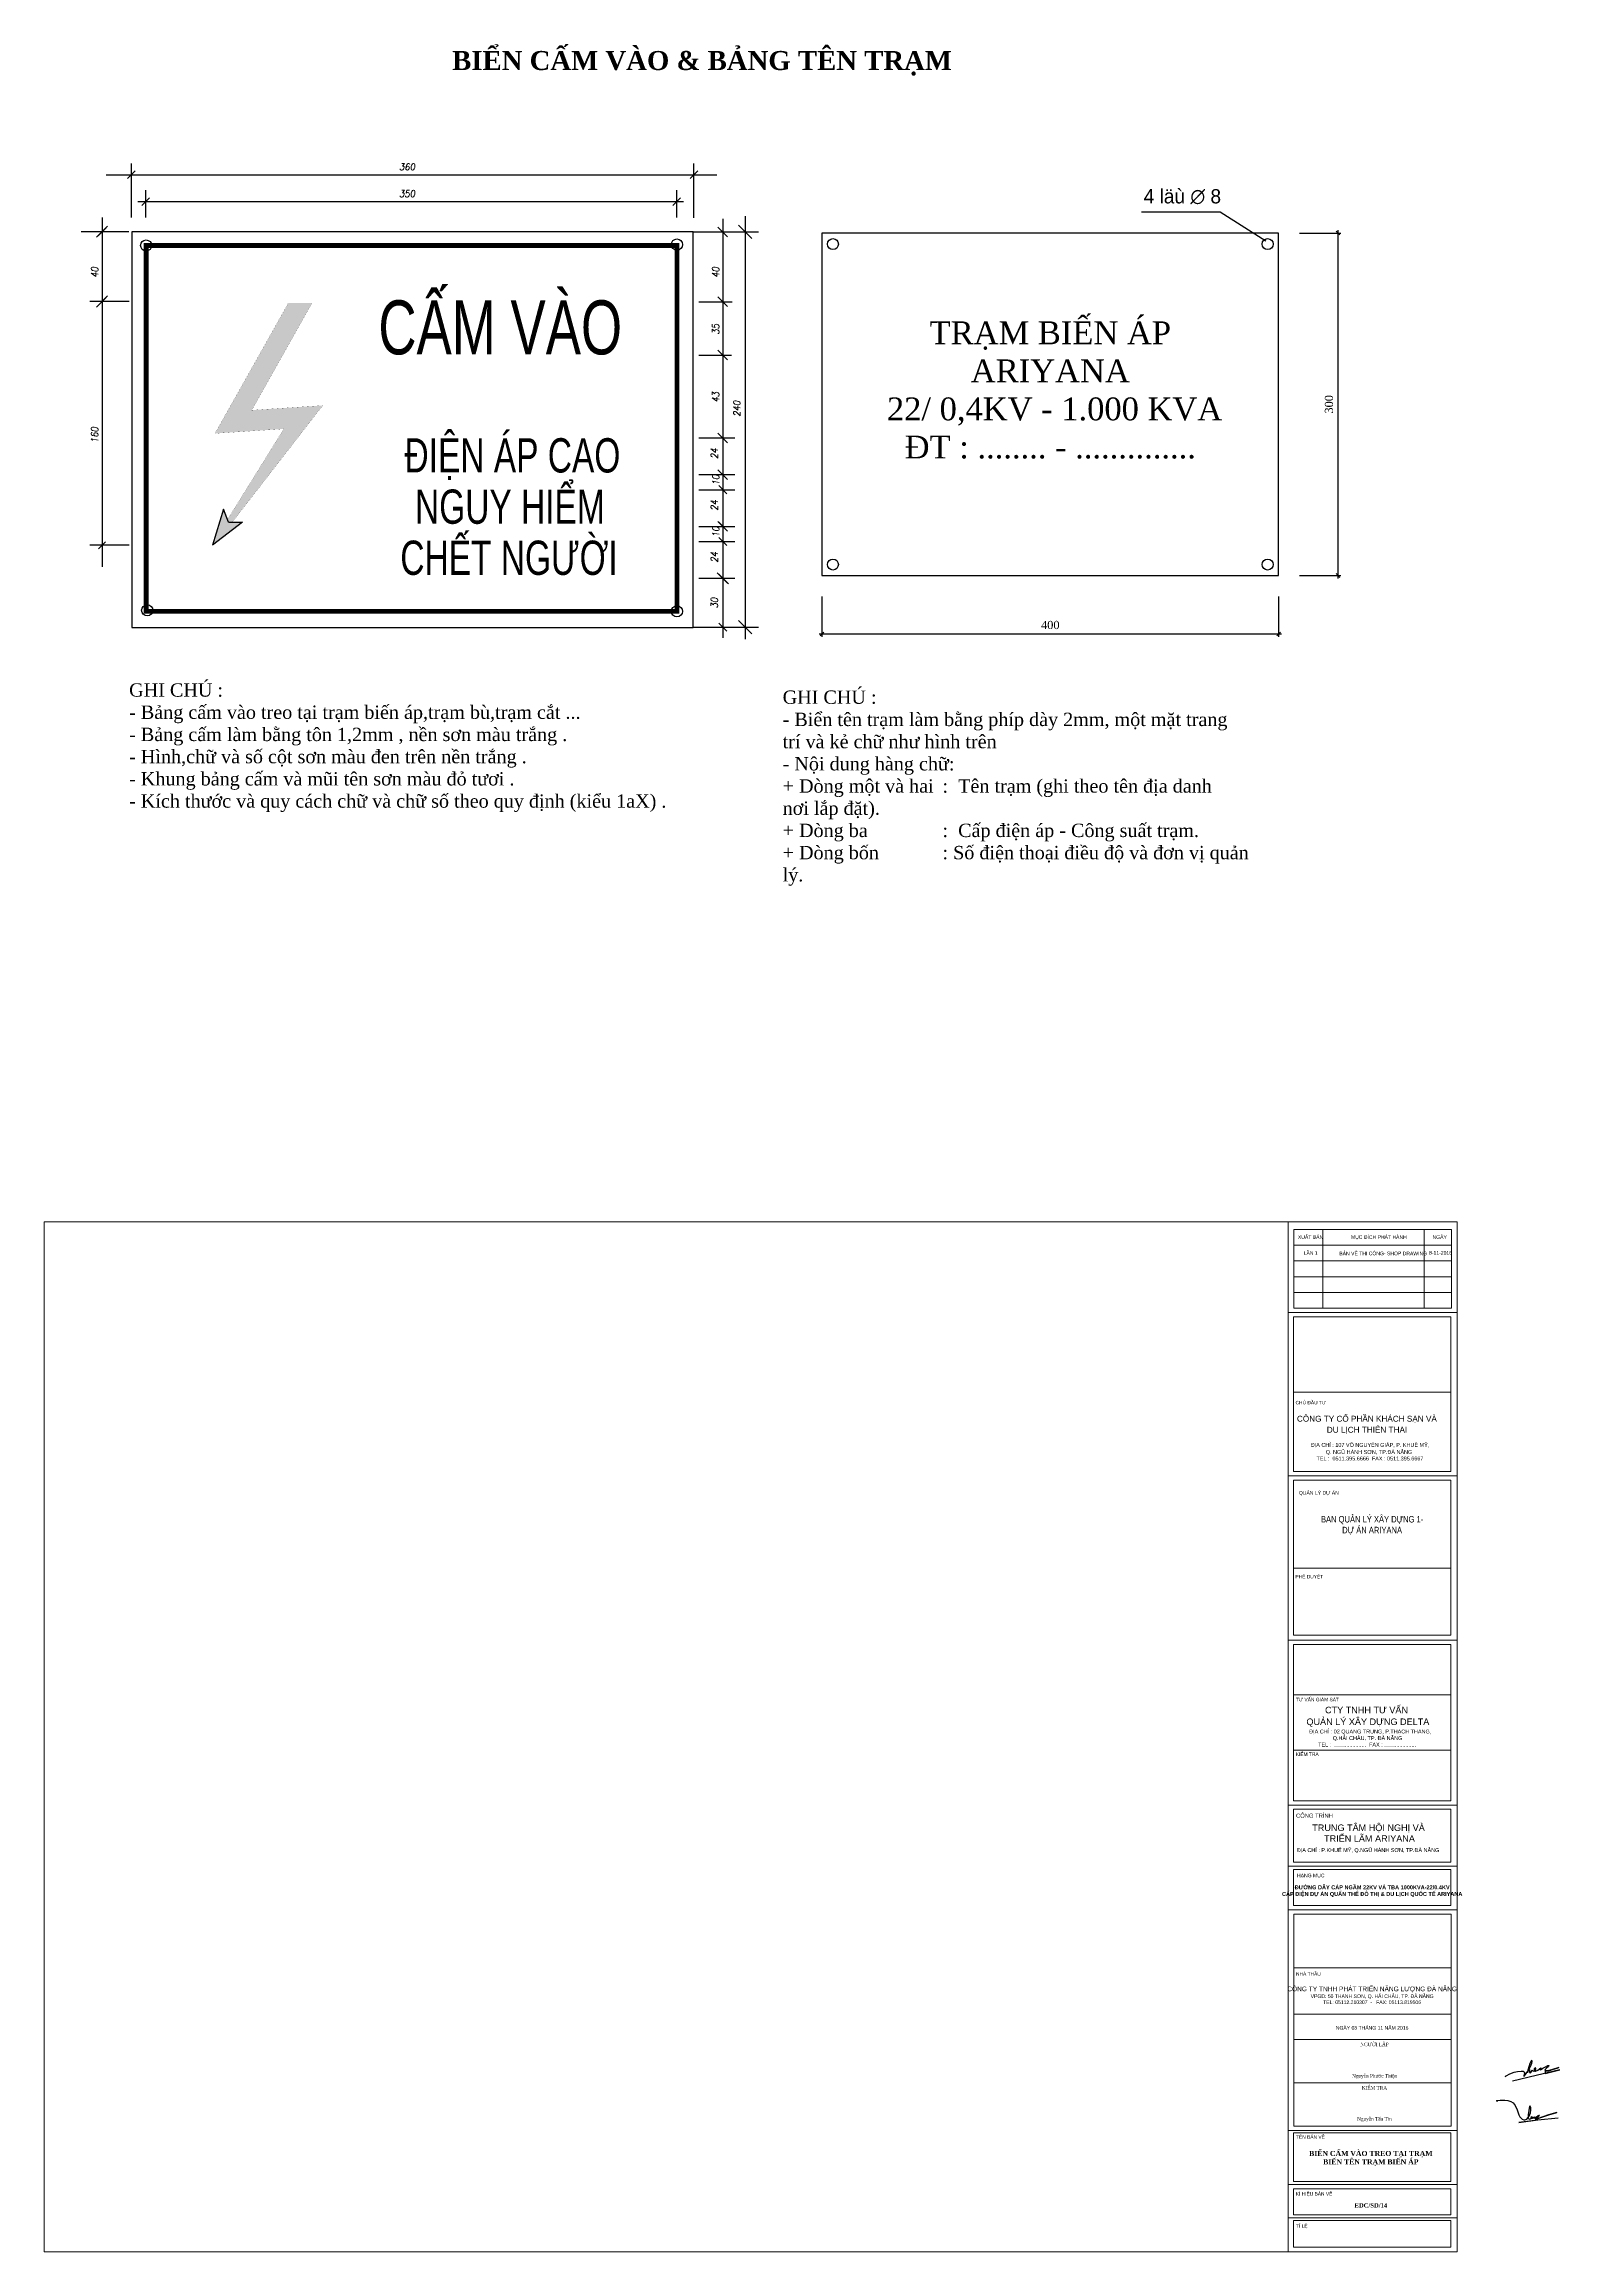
# Model space of a CAD drawing. Header units: inches. Extents: x -246336 to 136055, y -106871 to 69513.
# Drawn here: x 120126 to 136055, y -106871 to -83665 of the extents above; entities that cross this region are included whole.
import ezdxf

# ---------------------------------------------------------------- set-up
doc = ezdxf.new("R2010")
doc.units = ezdxf.units.IN
doc.header["$MEASUREMENT"] = 0
doc.layers.add('0-CON', color=7, linetype='Continuous', lineweight=0)
for name, color, linetype in [('1. cot cao do', 6, 'TN-D300'), ('TEXT', 7, 'Continuous'), ('XA-TT1', 7, 'Continuous'), ('XA-TT2', 7, 'Continuous')]:
    doc.layers.add(name, color=color, linetype=linetype)
doc.styles.add('COM2', font='complex.shx', dxfattribs={"width": 0.9, "oblique": 10, "height": 2})
doc.styles.add('GHS', font='nghia5.shx', dxfattribs={"width": 0.8, "bigfont": 'bigfont.shx'})
doc.styles.get("Standard").update_dxf_attribs({"font": 'VNTIME_0.TTF', "height": 86})
doc.styles.add('TR', font='Vswicoln.ttf', dxfattribs={"height": 12.5})
doc.styles.add('TRA1', font='Vharial.ttf', dxfattribs={"height": 4})
doc.styles.add('TTILEBLOCK1', font='Vhelven.ttf')
doc.styles.add('TXT', font='txt.shx', dxfattribs={"width": 0.5})
doc.styles.add('VIET25', font='VNTIME_0.TTF', dxfattribs={"height": 2.5})
doc.linetypes.add('TN-D300', pattern='A,10,-0.64,["TN-D300",TXT,S=0.8,R=0,X=-0.1,Y=-0.4],-5.5', length=16.14)
doc.dimstyles.new('AT', dxfattribs={"dimscale": 0, "dimtxt": 150, "dimasz": 40, "dimexe": 30, "dimexo": 3.1, "dimgap": 50, "dimtad": 1, "dimzin": 12, "dimdsep": 46, "dimtxsty": 'Standard', "dimblk": 'OBLIQUE', "dimcen": 0.09, "dimdle": 30, "dimclrd": 8, "dimclre": 8, "dimclrt": 3, "dimadec": 0, "dimazin": 0, "dimtfac": 1, "dimtmove": 0, "dimatfit": 3, "dimldrblk": 'OBLIQUE', "dimfxl": 1, "dimtvp": 1, "dimtolj": 1, "dimtzin": 0, "dimarcsym": 0})

# ---------------------------------------------------------------- blocks, each defined once
blk = doc.blocks.new('_OBLIQUE')
at = {"color": 0, "linetype": 'ByBlock'}
blk.add_line((-0.5, -0.5), (0.5, 0.5), dxfattribs=at)
blk = doc.blocks.new('*D525')
at = {"color": 8, "lineweight": -2}
for p, q in [((133723, -85621), (133723, -89281)), ((133320, -85651), (133753, -85651)), ((133320, -89251), (133753, -89251))]:
    blk.add_line(p, q, dxfattribs=at)
at = {"layer": 'Defpoints', "color": 0}
for p in [(133317, -85651), (133317, -89251), (133723, -89251)]:
    blk.add_point(p, dxfattribs=at)
at = {"color": 8, "lineweight": -2, "xscale": 40, "yscale": 40, "zscale": 40}
for p, rotation in [((133723, -85651), 90), ((133723, -89251), 270)]:
    blk.add_blockref('_OBLIQUE', p, dxfattribs=dict(at, rotation=rotation))
at = {"color": 3, "insert": (133629, -87451), "char_height": 86, "attachment_point": 5, "rotation": 90}
blk.add_mtext('\\A1;300', dxfattribs=at)
blk = doc.blocks.new('*D526')
at = {"layer": 'Defpoints', "color": 0}
for p in [(128300, -89468), (133100, -89468), (133100, -89865)]:
    blk.add_point(p, dxfattribs=at)
at = {"layer": 'XA-TT2', "color": 8, "lineweight": -2}
for p, q in [((128300, -89471), (128300, -89895)), ((133100, -89471), (133100, -89895)), ((128270, -89865), (133130, -89865))]:
    blk.add_line(p, q, dxfattribs=at)
at = {"layer": 'XA-TT2', "color": 8, "lineweight": -2, "xscale": 40, "yscale": 40, "zscale": 40, "rotation": 180}
blk.add_blockref('_OBLIQUE', (128300, -89865), dxfattribs=at)
at = {"layer": 'XA-TT2', "color": 8, "lineweight": -2, "xscale": 40, "yscale": 40, "zscale": 40}
blk.add_blockref('_OBLIQUE', (133100, -89865), dxfattribs=at)
at = {"layer": 'XA-TT2', "color": 3, "insert": (130700, -89771), "char_height": 86, "attachment_point": 5}
blk.add_mtext('\\A1;400', dxfattribs=at)

msp = doc.modelspace()

# ---------------------------------------------------------------- hatches: boundary and pattern name
at = {"layer": 'XA-TT2'}
for points in [[(123053.338, -87463.61), (122308.504, -87512.743), (122942.171, -86385.86), (122692.149, -86385.86), (121921.307, -87756.689), (122644.399, -87708.989), (122052.866, -88661.429), (122063.31, -88688.909), (122104.102, -88688.657)], [(122209.322, -88688.007), (122063.31, -88688.909), (122011.434, -88552.42), (121896.451, -88932.437)]]:
    msp.add_hatch(color=1, dxfattribs=at).paths.add_polyline_path(points)

# ---------------------------------------------------------------- linework, layer by layer
at = {"color": 8}
for p, q in [((131659.594, -85428.208), (132485.831, -85428.208)), ((132485.831, -85428.208), (132964.179, -85732.286))]:
    msp.add_line(p, q, dxfattribs=at)
at = {"const_width": 50}
msp.add_lwpolyline([(121197.513, -85781.085), (126775.763, -85781.085), (126775.763, -89627.384), (121197.513, -89627.384)], close=True, dxfattribs=at)
at = {"color": 5, "lineweight": 30}
for points in [[(135489.33, -105031.016), (135483.328, -105026.819), (135482.728, -105025.02), (135491.131, -105019.625), (135528.946, -105000.44), (135575.164, -104984.252), (135611.779, -104976.459), (135647.193, -104972.262), (135669.402, -104972.262), (135679.606, -104978.857), (135684.408, -104989.648), (135681.406, -105005.236), (135677.205, -105019.625), (135676.605, -105027.419), (135685.008, -105022.023), (135717.421, -104973.461), (135746.232, -104923.1), (135762.439, -104888.328), (135764.84, -104869.143), (135761.838, -104860.749), (135754.635, -104864.946), (135741.43, -104892.524), (135727.625, -104924.899), (135719.221, -104960.271), (135718.621, -104977.058), (135716.22, -104990.847), (135720.415, -104972.728), (135727.546, -104961.747), (135732.003, -104956.109), (135734.677, -104955.812), (135734.974, -104959.076), (135734.974, -104978.96), (135736.756, -104986.379), (135742.699, -104990.533), (135748.938, -104987.566), (135757.257, -104977.179), (135762.605, -104956.702), (135767.062, -104966.496), (135775.084, -104973.024), (135783.7, -104970.353), (135796.179, -104962.638), (135803.607, -104951.657), (135803.013, -104941.567), (135794.991, -104938.6), (135789.048, -104942.755), (135784.889, -104948.69), (135784.295, -104958.78), (135785.78, -104965.308), (135792.614, -104970.65), (135800.397, -104972.473), (135825.38, -104961.054), (135855.021, -104936.1), (135850.363, -104946.251), (135849.093, -104954.287), (135852.057, -104957.247), (135876.869, -104940.447), (135903.682, -104926.521), (135929.423, -104914.202), (135938.539, -104912.595), (135940.148, -104916.344), (135936.394, -104923.843), (135911.726, -104944.197), (135899.392, -104955.981), (135897.247, -104965.086), (135900.465, -104970.442), (135938.377, -104966.937), (135988.069, -104952.143), (136017.693, -104942.598), (136043.973, -104934.962), (135965.804, -104958.573), (135939.079, -104966.605), (135900.764, -104970.149), (135902.135, -104995.938), (136055.061, -104958.235), (135556.599, -105077.144)], [(135404.521, -105291.327), (135388.54, -105285.365), (135389.117, -105282.48), (135395.856, -105279.018), (135428.012, -105275.941), (135476.149, -105276.134), (135509.61, -105281.572), (135541.365, -105291.813), (135563.683, -105304.943), (135586.494, -105332.491), (135607.487, -105380.077), (135623.734, -105430.44), (135636.091, -105452.038), (135658.597, -105478.044), (135676.249, -105485.097), (135686.399, -105483.774), (135708.465, -105475.4), (135732.736, -105446.749), (135747.299, -105411.045), (135750.83, -105379.749), (135749.824, -105355.08), (135743.465, -105341.604), (135739.572, -105340.048), (135736.847, -105343.548), (135733.928, -105360.655), (135722.168, -105429.563), (135720.869, -105446.112), (135722.533, -105458.857), (135729.191, -105472.433), (135736.68, -105476.866), (135746.111, -105473.819), (135750.55, -105468.832), (135754.988, -105462.459), (135757.762, -105451.931), (135754.988, -105449.16), (135753.046, -105453.039), (135753.323, -105459.689), (135756.375, -105467.723), (135761.645, -105470.494), (135769.412, -105466.338), (135771.631, -105461.074), (135772.463, -105455.533), (135771.909, -105451.654), (135769.967, -105451.931), (135768.857, -105454.701), (135769.412, -105458.026), (135770.522, -105461.074), (135773.85, -105465.23), (135778.843, -105463.567), (135783.004, -105460.797), (135787.997, -105458.303), (135789.384, -105455.533), (135785.223, -105455.533), (135782.172, -105458.58), (135778.843, -105461.351), (135777.734, -105465.23), (135779.953, -105466.338), (135794.377, -105464.121), (135809.079, -105461.628), (135819.897, -105456.364), (135831.547, -105449.16), (135837.372, -105443.342), (135839.591, -105439.74), (135833.211, -105439.74), (135824.89, -105443.342), (135817.955, -105447.775), (135810.466, -105450.823), (135802.976, -105454.424), (135797.151, -105461.074), (135794.377, -105465.23), (135794.377, -105471.325), (135798.538, -105475.204), (135814.904, -105474.65), (135885.36, -105447.239), (135937.878, -105430.226), (136022.331, -105406.125), (135934.931, -105431.1), (135818.302, -105473.206), (135820.41, -105485.486), (135623.8, -105510.281), (135822.151, -105485.026), (136039.045, -105462.576)]]:
    msp.add_lwpolyline(points, dxfattribs=at)
for centre in [(128415.561, -85767.169), (132983.996, -85767.169), (128415.561, -89134.865), (132983.996, -89134.865)]:
    msp.add_circle(centre, 57.761)
at = {"layer": '0-CON'}
for p, q in [((120125.832, -106871.384), (120125.832, -96043.159)), ((120125.832, -96043.159), (134975.07, -96043.159)), ((133198.462, -106871.384), (133198.462, -96043.159)), ((134975.07, -96043.159), (134975.07, -106871.384)), ((134975.07, -96043.159), (134975.07, -106871.384)), ((133198.462, -96089.222), (133198.462, -106871.384)), ((133198.462, -106871.384), (133198.462, -96089.498)), ((133260.984, -96124.868), (133260.984, -96952.439)), ((133260.984, -96124.868), (134915.081, -96124.868)), ((133260.984, -96290.382), (134915.081, -96290.382)), ((133564.672, -96124.868), (133564.672, -96952.439)), ((134627.517, -96124.868), (134627.517, -96952.439)), ((134915.081, -96124.868), (134915.081, -96952.439)), ((133260.984, -96455.896), (134915.081, -96455.896)), ((133260.984, -96621.411), (134915.081, -96621.411)), ((133203.308, -96997.174), (134976.553, -96997.174)), ((133260.984, -96786.925), (134915.081, -96786.925)), ((133260.984, -96952.439), (134915.081, -96952.439)), ((133260.984, -96952.439), (134915.081, -96952.439)), ((133256.271, -97833.516), (133256.271, -97042.748)), ((133256.271, -97042.748), (134910.287, -97042.748)), ((134910.287, -97042.748), (134910.287, -97833.516)), ((133256.271, -97606.561), (133256.204, -98669.175)), ((134910.234, -98669.175), (134910.301, -97606.561)), ((134910.287, -97833.516), (133256.271, -97833.516)), ((133198.462, -98713.91), (134971.706, -98713.91)), ((133256.137, -98669.175), (134910.234, -98669.175)), ((133256.271, -99683.559), (133256.271, -98759.483)), ((133256.271, -98759.483), (134910.234, -98759.483)), ((134910.234, -98759.483), (134910.234, -99683.559)), ((133256.137, -99323.296), (133256.137, -99799.895)), ((133256.137, -99323.296), (133256.137, -100389.842)), ((134910.234, -99323.296), (134910.234, -100389.842)), ((134910.234, -99683.559), (133256.271, -99683.559)), ((133198.462, -100442.684), (134971.706, -100442.684)), ((133256.137, -100389.842), (134910.234, -100389.842)), ((133256.271, -101017.954), (133256.271, -100488.258)), ((133256.271, -100488.258), (134910.301, -100488.258)), ((134910.301, -100488.258), (134910.301, -101017.954)), ((133256.137, -101017.954), (134910.234, -101017.954)), ((133256.271, -101017.954), (133256.137, -101540.954)), ((134910.301, -101017.954), (133256.271, -101017.954)), ((134910.301, -101017.954), (134910.234, -101540.954)), ((133256.137, -101540.954), (133256.137, -102130.901)), ((133256.137, -101598.329), (134910.234, -101598.329)), ((133256.137, -101598.329), (134910.234, -101598.329)), ((134910.234, -101540.954), (134910.234, -102130.901)), ((133198.462, -102176.475), (134971.706, -102176.475)), ((133256.137, -102130.901), (134910.234, -102130.901)), ((133256.137, -102217.837), (134910.234, -102217.837)), ((133256.137, -102217.837), (133256.137, -102775.862)), ((134910.234, -102217.837), (134910.234, -102775.862)), ((133256.137, -102775.862), (134910.234, -102775.862)), ((133198.462, -102817.224), (134971.706, -102817.224)), ((133256.137, -102851.295), (134910.234, -102851.295)), ((133256.137, -102851.295), (133256.137, -103229.687)), ((134910.234, -102851.295), (134910.234, -103229.687)), ((133256.137, -103229.687), (134910.234, -103229.687)), ((133198.462, -103275.261), (134975.07, -103275.261)), ((133198.462, -103275.261), (134971.706, -103275.261)), ((133259.567, -103884.647), (133259.567, -103320.834)), ((133259.567, -103320.834), (134913.597, -103320.834)), ((134913.597, -103320.834), (134913.597, -103884.647)), ((133259.5, -103884.647), (133259.5, -104422.948)), ((133259.5, -103884.647), (134913.597, -103884.647)), ((134913.597, -103884.647), (133259.567, -103884.647)), ((134913.597, -103884.647), (134913.597, -104422.948)), ((133259.5, -104373.53), (134913.597, -104373.53)), ((133259.5, -104422.948), (133259.5, -105549.105)), ((134913.597, -104422.948), (134913.597, -105549.105)), ((133259.5, -104637.639), (134913.597, -104637.639)), ((133259.5, -105093.372), (134913.597, -105093.372)), ((133259.5, -105549.105), (134913.597, -105549.105)), ((133198.425, -105594.679), (134971.706, -105594.679)), ((133256.102, -105620.9), (133256.102, -106130.289)), ((133256.102, -105620.9), (134910.233, -105620.9)), ((134910.233, -105620.9), (134910.233, -106130.289)), ((133198.425, -106163.721), (134971.706, -106163.721)), ((133256.102, -106130.289), (134910.233, -106130.289)), ((133256.102, -106209.295), (134910.233, -106209.295)), ((133256.102, -106209.295), (133256.102, -106482.735)), ((134910.233, -106209.295), (134910.233, -106482.735)), ((133198.425, -106512.481), (134975.07, -106512.481)), ((133256.102, -106382.469), (133256.102, -106482.735)), ((133256.102, -106482.735), (134910.233, -106482.735)), ((134910.233, -106382.469), (134910.233, -106482.735)), ((133256.102, -106543.545), (133256.102, -106823.931)), ((133256.102, -106543.545), (134910.233, -106543.545)), ((134910.233, -106543.545), (134910.233, -106823.931)), ((134975.07, -106871.384), (120125.832, -106871.384)), ((133256.102, -106823.931), (134910.233, -106823.931))]:
    msp.add_line(p, q, dxfattribs=at)
at = {"layer": 'XA-TT2', "color": 4}
for p, q in [((121042.556, -85485.872), (121042.556, -84918.119)), ((126954.388, -85489.854), (126954.388, -84918.119)), ((120776.66, -85038.119), (127195.903, -85038.119)), ((121109.169, -85320.005), (126843.422, -85320.005)), ((121193.335, -85485.872), (121193.335, -85200.005)), ((126773.598, -85485.872), (126773.598, -85200.005)), ((120733.836, -85488.212), (120733.836, -89160.128)), ((127258.161, -85502.789), (127258.161, -89905.027)), ((127493.945, -85473.635), (127493.945, -89919.604)), ((121014.294, -85637.307), (120515.15, -85637.307)), ((120733.836, -85842.609), (120733.836, -86655.658)), ((126947.1, -85639.119), (127632.179, -85639.119)), ((127035.96, -85639.119), (127439.449, -85639.119)), ((121011.009, -86370.53), (120607.52, -86370.53)), ((121020.93, -86370.53), (120613.836, -86370.53)), ((120733.836, -86485.7), (120733.836, -87298.749)), ((127006.437, -86372.343), (127356.478, -86372.343)), ((127006.437, -86932.76), (127350.162, -86932.76)), ((120733.836, -87367.663), (120733.836, -88180.712)), ((127006.437, -87804.055), (127384.477, -87804.055)), ((127006.437, -88189.91), (127384.477, -88189.91)), ((127006.437, -88348.722), (127384.477, -88348.722)), ((127006.437, -88734.577), (127384.477, -88734.577)), ((121020.93, -88932.437), (120607.52, -88932.437)), ((127006.437, -88893.389), (127384.477, -88893.389)), ((127006.437, -89279.244), (127384.477, -89279.244)), ((126947.1, -89794.807), (127632.179, -89794.807))]:
    msp.add_line(p, q, dxfattribs=at)
at = {"layer": 'XA-TT2', "color": 5}
for p, q in [((126944.896, -85637.307), (121048.823, -85637.307)), ((121048.823, -85637.307), (121048.823, -89796.433)), ((126944.896, -89796.433), (126944.896, -85637.307)), ((121048.823, -89796.433), (126944.896, -89796.433))]:
    msp.add_line(p, q, dxfattribs=at)
at = {"layer": 'XA-TT2', "color": 1}
for p, q in [((126771.205, -85786.046), (121193.335, -85786.046)), ((121193.335, -85786.046), (121193.335, -89623.136)), ((126771.205, -89623.136), (126771.205, -85786.046)), ((122011.434, -88552.42), (121896.451, -88932.437)), ((122063.31, -88688.909), (122011.434, -88552.42)), ((122209.322, -88688.007), (121896.451, -88932.437)), ((122063.31, -88688.909), (122209.322, -88688.007)), ((121193.335, -89623.136), (126771.205, -89623.136))]:
    msp.add_line(p, q, dxfattribs=at)
at = {"layer": 'XA-TT2', "color": 5}
msp.add_lwpolyline([(128299.778, -89251.017), (133099.778, -89251.017), (133099.778, -85651.017), (128299.778, -85651.017)], close=True, dxfattribs=at)
at = {"layer": 'XA-TT2', "color": 1, "const_width": 1}
for points in [[(122692.149, -86385.86), (121921.307, -87756.689), (122644.399, -87708.989), (122052.866, -88661.429)], [(122942.171, -86385.86), (122308.504, -87512.743), (123053.338, -87463.61), (122104.102, -88688.657)]]:
    msp.add_lwpolyline(points, dxfattribs=at)
at = {"layer": 'XA-TT2'}
for centre in [(121197.513, -85781.085), (126775.763, -85771.597), (121208.962, -89615.942), (126775.763, -89627.384)]:
    msp.add_circle(centre, 58.396, dxfattribs=at)

# ---------------------------------------------------------------- block references
at = {"layer": 'XA-TT2', "color": 4}
for p, xscale, yscale, zscale, rotation in [((121042.556, -85038.119), 80, 80, 80, 180), ((120733.836, -85637.307), -116.3636363635305, 116.3636363635305, 116.3636363636364, 90), ((120733.836, -85637.307), -116.3636363635305, 116.3636363635305, 116.3636363636364, 270), ((120733.836, -85637.307), -84.2105263157282, 84.2105263157282, 84.21052631578947, 90), ((120733.836, -85637.307), -72.18045112793334, 72.18045112793334, 72.18045112781954, 90), ((120733.836, -85637.307), -72.18045112793334, 72.18045112793334, 72.18045112781954, 270), ((120733.836, -85637.307), -72.18045112793334, 72.18045112793334, 72.18045112781954, 270), ((127258.161, -85639.119), 101.0526315789321, 101.0526315789321, 101.0526315789474, 270), ((127493.945, -85639.119), 140.487804877921, 140.487804877921, 140.4878048780488, 90), ((120733.836, -86370.53), -116.3636363635305, 116.3636363635305, 116.3636363636364, 90), ((127258.161, -86372.343), 101.0526315789321, 101.0526315789321, 101.0526315789474, 270), ((120733.836, -86370.53), -84.2105263157282, 84.2105263157282, 84.21052631578947, 90), ((120733.836, -86370.53), -84.2105263157282, 84.2105263157282, 84.21052631578947, 270), ((120733.836, -86370.53), -84.2105263157282, 84.2105263157282, 84.21052631578947, 270), ((120733.836, -86370.53), -84.2105263157282, 84.2105263157282, 84.21052631578947, 90), ((127258.161, -86932.76), 101.0526315789321, 101.0526315789321, 101.0526315789474, 270), ((127258.161, -87804.055), 101.0526315789321, 101.0526315789321, 101.0526315789474, 270), ((127258.161, -88189.91), 101.0526315789321, 101.0526315789321, 101.0526315789474, 270), ((127258.161, -88348.722), 86.61654135328718, 86.61654135328718, 86.61654135338345, 90), ((127258.161, -88348.722), 86.61654135328718, 86.61654135328718, 86.61654135338345, 90), ((127258.161, -88348.722), 86.61654135328718, 86.61654135328718, 86.61654135338345, 270), ((127258.161, -88348.722), 86.61654135328718, 86.61654135328718, 86.61654135338345, 90), ((127258.161, -88348.722), 86.61654135328718, 86.61654135328718, 86.61654135338345, 90), ((127258.161, -88348.722), 86.61654135328718, 86.61654135328718, 86.61654135338345, 270), ((127258.161, -88734.577), 101.0526315789321, 101.0526315789321, 101.0526315789474, 90), ((127258.161, -88734.577), 86.61654135328718, 86.61654135328718, 86.61654135338345, 90), ((127258.161, -88734.577), 86.61654135328718, 86.61654135328718, 86.61654135338345, 270), ((127258.161, -88734.577), 86.61654135328718, 86.61654135328718, 86.61654135338345, 270), ((127258.161, -88893.389), 86.61654135328718, 86.61654135328718, 86.61654135338345, 270), ((127258.161, -88893.389), 86.61654135328718, 86.61654135328718, 86.61654135338345, 90), ((127258.161, -88893.389), 86.61654135328718, 86.61654135328718, 86.61654135338345, 90), ((127258.161, -88893.389), 86.61654135328718, 86.61654135328718, 86.61654135338345, 270), ((127258.161, -88893.389), 86.61654135328718, 86.61654135328718, 86.61654135338345, 90), ((127258.161, -88893.389), 86.61654135328718, 86.61654135328718, 86.61654135338345, 90), ((127258.161, -88893.389), 86.61654135328718, 86.61654135328718, 86.61654135338345, 270), ((127258.161, -88893.389), 86.61654135328718, 86.61654135328718, 86.61654135338345, 90), ((127258.161, -88893.389), 86.61654135328718, 86.61654135328718, 86.61654135338345, 90), ((127258.161, -88734.577), 72.18045112793334, 72.18045112793334, 72.18045112781954, 270), ((127258.161, -88734.577), 72.18045112793334, 72.18045112793334, 72.18045112781954, 90), ((120733.836, -88932.437), -72.18045112793334, 72.18045112793334, 72.18045112781954, 90), ((127258.161, -89279.244), 116.3636363635305, 116.3636363635305, 116.3636363636364, 90), ((127258.161, -89279.244), 116.3636363635305, 116.3636363635305, 116.3636363636364, 270), ((127258.161, -89279.244), 101.0526315789321, 101.0526315789321, 101.0526315789474, 90), ((127258.161, -89279.244), 84.2105263157282, 84.2105263157282, 84.21052631578947, 270), ((127258.161, -89279.244), 72.18045112793334, 72.18045112793334, 72.18045112781954, 90), ((127258.161, -89279.244), 72.18045112793334, 72.18045112793334, 72.18045112781954, 90), ((127258.161, -89279.244), 72.18045112793334, 72.18045112793334, 72.18045112781954, 270), ((127258.161, -89793.58), 84.2105263157282, 84.2105263157282, 84.21052631578947, 90), ((127258.161, -89793.58), 72.18045112793334, 72.18045112793334, 72.18045112781954, 90), ((127258.161, -89793.58), 72.18045112793334, 72.18045112793334, 72.18045112781954, 270), ((127493.945, -89794.807), 140.487804877921, 140.487804877921, 140.4878048780488, 270)]:
    msp.add_blockref('_OBLIQUE', p, dxfattribs=dict(at, xscale=xscale, yscale=yscale, zscale=zscale, rotation=rotation))
at = {"layer": 'XA-TT2', "color": 4, "xscale": 80, "yscale": 80, "zscale": 80}
for p in [(126954.388, -85038.119), (121193.335, -85320.005), (126773.598, -85320.005)]:
    msp.add_blockref('_OBLIQUE', p, dxfattribs=at)

# ---------------------------------------------------------------- texts
at = {"attachment_point": 5}
for s, insert, char_height, width in [('{\\fTimes New Roman|b1|i0|c0|p18;BIỂN CẤM VÀO & BẢNG TÊN TRẠM}', (127040.137, -83867.08), 200, 12348.84513), ('{\\fTimes New Roman|b0|i0|c0|p18;TRẠM BIẾN ÁP \\PARIYANA\\P 22/ 0,4KV - 1.000 KVA\\P\\fTimes New Roman|b0|i0|c238|p18;Đ\\fTimes New Roman|b0|i0|c0|p18;T : ........ - ..............}', (130699.778, -87301.694), 240, 4800)]:
    msp.add_mtext(s, dxfattribs=dict(at, insert=insert, char_height=char_height, width=width))
at = {"insert": (131681.337, -85189.289), "char_height": 150, "width": 1500.2724, "attachment_point": 1, "style": 'TR'}
msp.add_mtext('4 läù {\\fSymbol|b0|i0|c2|p18;Æ} 8', dxfattribs=at)
at = {"layer": '1. cot cao do', "linetype": 'Continuous', "ltscale": 2, "style": 'GHS'}
for s, insert, char_height, width, attachment_point in [('{\\fArial|b0|i0|c0|p34;\\C0;XUẤT BẢN}', (133302.503, -96185.495), 37.99313, 686.76461, 1), ('{\\fArial|b0|i0|c0|p34;\\C0;MỤC ĐÍCH PHÁT HÀNH}', (133859.811, -96185.495), 37.99313, 686.76461, 1), ('{\\fArial|b0|i0|c0|p34;\\C0;NGÀY}', (134717.407, -96185.495), 37.99313, 686.76461, 1), ('{\\fArial|b0|i0|c0|p34;\\C0;LẦN 1}', (133362.725, -96352.68), 37.99313, 686.76461, 1), ('{\\fArial|b0|i0|c0|p34;\\C0;BẢN VẼ THI CÔNG- SHOP DRAWING}', (133737.493, -96357.693), 37.99313, 887.70579, 1), ('{\\fArial|b0|i0|c0|p34;\\C0;8-11-2016}', (134680.606, -96351.009), 37.99313, 686.76461, 1), ('{\\fArial|b0|i0|c0|p34;\\C0;QUẢN LÝ DỰ ÁN}', (133312.681, -98874.152), 37.99313, 686.76461, 1), ('{\\fArial|b0|i0|c0|p34;\\C0;BAN QUẢN LÝ XÂY DỰNG 1-\\PDỰ ÁN ARIYANA}', (134082.319, -99235.049), 68.38763, 1457.96029, 5), ('{\\fArial|b0|i0|c0|p34;\\C0;HẠNG MỤC}', (133437.631, -102919.264), 37.99313, 330.93719, 5), ('{\\fArial|b1|i0|c0|p34;\\C0;ĐƯỜNG DÂY CÁP NGẦM 22KV VÀ TBA 1000KVA-22/0.4KV\\PCẤP ĐIỆN DỰ ÁN QUẨN THỂ ĐÔ THỊ & DU LỊCH QUỐC TẾ ARIYANA}', (134083.186, -103080.655), 41.79244, 1654.09703, 5), ('{\\fArial|b0|i0|c0|p34;\\H1.083x;\\C0;CÔNG TY TNHH PHÁT TRIỂN NĂNG LƯỢNG ĐÀ NẴNG\\H0.9231x;\\P\\H0.8336x;VPGD: 50 THANH SƠN, Q. HẢI CHÂU, TP. ĐÀ NẴNG\\PTEL: 05112.210307  -   FAX: 05113.819506}', (134082.319, -104174.935), 45.59176, 1457.96029, 5), ('{\\fArial|b0|i0|c0|p34;\\C0;NGÀY 08 THÁNG 11 NĂM 2016}', (134082.319, -104516.874), 37.99313, 1457.96029, 5), ('{\\fTimes New Roman|b0|i0|c0|p18;\\C0;NGƯỜI LẬP}', (134107.041, -104695.427), 37.69447, 1446.49945, 5), ('{\\fTimes New Roman|b0|i0|c0|p18;\\C0;Nguyễn Phước Thiện}', (134107.041, -105027.778), 37.69447, 1446.49945, 5), ('{\\fTimes New Roman|b0|i0|c0|p18;\\C0;KIỂM TRA}', (134107.041, -105147.578), 37.69447, 1446.49945, 5), ('{\\fTimes New Roman|b0|i0|c0|p18;\\C0;Nguyễn Tấn Tin}', (134107.041, -105479.929), 37.69447, 1446.49945, 5)]:
    msp.add_mtext(s, dxfattribs=dict(at, insert=insert, char_height=char_height, width=width, attachment_point=attachment_point))
at = {"layer": 'TEXT', "linetype": 'Continuous', "style": 'TTILEBLOCK1', "width": 1}
for s, height, p in [('CHUÛ ÑAÀU TÖ', 36.45867, (133277.549, -97962.49)), ('COÂNG TY COÅ PHAÀN KHAÙCH SAÏN VAØ', 61.52401, (133292.05, -98144.772)), ('ÑÒA CHÆ : 107 VOÕ NGUYEÂN GIAÙP, P. KHUEÂ MYÕ,', 41.01601, (133437.883, -98410.077)), ('DU LÒCH THIEÂN THAI', 61.52401, (133606.074, -98260.71)), ('TEL :  0511.395.6666  FAX : 0511.395.6667', 41.01601, (133496.983, -98552.594)), ('Q. NGUÕ HAØNH SÔN, TP.ÑAØ NAÜNG', 41.01601, (133595.111, -98484.234)), ('PHEÂ DUYEÄT', 36.45867, (133276.235, -99791.931)), ('TÖ VAÁN GIAÙM SAÙT', 36.45867, (133282.574, -101083.869)), ('CTY TNHH TÖ VAÁN', 68.36001, (133587.461, -101210.007)), (' QUAÛN LYÙ XAÂY DÖÏNG DELTA', 68.36001, (133365.481, -101333.237)), ('ÑÒA CHÆ : 02 QUANG TRUNG, P.THAÏCH THANG,', 41.01601, (133421.033, -101422.344)), ('KIEÅM TRA', 36.4587, (133279.744, -101658.431)), ('TEL :  .....................  FAX : .....................', 41.01601, (133515.383, -101559.939)), ('Q.HAÛI CHAÂU, TP. ÑAØ NAÜNG', 41.01601, (133668.291, -101491.579)), ('COÂNG TRÌNH', 43.75041, (133282.652, -102307.919)), ('TRUNG TAÂM HOÄI NGHÒ VAØ', 68.36001, (133452.776, -102447.374)), ('TRIEÅN LAÕM ARIYANA', 68.36001, (133577.065, -102561.308)), ('ÑÒA CHÆ : P.KHUEÂ MYÕ, Q.NGUÕ HAØNH SÔN, TP.ÑAØ NAÜNG', 41.01601, (133291.022, -102668.782)), ('NHAØ THAÀU', 36.4587, (133282.856, -103968.922)), ('TEÂN BAÛN VEÕ', 36.45867, (133282.539, -105681.856)), ('KÍ HIEÄU BAÛN VEÕ', 36.45867, (133279.428, -106280.168)), ('TÆ LEÄ', 36.4587, (133282.539, -106617.091))]:
    msp.add_text(s, height=height, dxfattribs=at).set_placement(p)
at = {"layer": 'XA-TT1', "color": 0, "linetype": 'ByBlock', "lineweight": 25, "width": 1481.73205, "attachment_point": 5}
for s, insert, char_height in [('{\\fTimes New Roman|b1|i0|c0|p18;BIỂN CẤM VÀO TREO TẠI TRẠM\\PBIỂN TÊN TRẠM BIẾN ÁP}', (134068.805, -105889.216), 53.19038), ('{\\fTimes New Roman|b1|i0|c0|p18;EDC/SD/14}', (134068.805, -106383.127), 45.59176)]:
    msp.add_mtext(s, dxfattribs=dict(at, insert=insert, char_height=char_height))
at = {"layer": 'XA-TT2', "color": 5, "style": 'TRA1', "width": 0.7}
for s, height, p in [('cÊm vµo', 568, (123638.247, -86926.147)), ('®iÖn ¸p cao', 360, (123912.643, -88167.41)), ('nguy hiÓm', 360, (124023.271, -88706.485)), ('chÕt ng\xadêi', 360, (123868.947, -89243.891))]:
    msp.add_text(s, height=height, dxfattribs=at).set_placement(p)
at = {"layer": 'XA-TT2', "char_height": 72.1805, "attachment_point": 5, "style": 'COM2'}
for s, insert in [('360', (123940.157, -84954.767)), ('350', (123940.157, -85236.652))]:
    msp.add_mtext(s, dxfattribs=dict(at, insert=insert))
at = {"layer": 'XA-TT2', "char_height": 72.1805, "attachment_point": 5, "rotation": 90, "style": 'COM2'}
for s, insert in [('40', (120656.535, -86064.286)), ('40', (127182.673, -86064.286)), ('35', (127182.673, -86661.941)), ('43', (127182.673, -87376.211)), ('240', (127405.422, -87497.262)), ('160', (120656.535, -87774.187)), ('24', (127169.73, -87969.106)), ('10', (127184.468, -88247.52)), ('24', (127169.73, -88513.772)), ('10', (127184.468, -88792.187)), ('24', (127169.73, -89058.439)), ('30', (127169.73, -89539.478))]:
    msp.add_mtext(s, dxfattribs=dict(at, insert=insert))
at = {"layer": 'XA-TT2', "char_height": 140, "attachment_point": 1, "style": 'VIET25'}
for s, insert, width in [('{\\f.VnTimeH|b0|i0|c0|p34;ghi chó :\\P}- B¶ng cÊm vµo treo t¹i tr¹m biÕn ¸p,tr¹m bï,tr¹m c¾t ...\\P- B¶ng cÊm lµm b»ng t«n 1,2mm , nÒn s¬n mµu tr¾ng .\\P- H×nh,ch÷ vµ sè cét s¬n mµu ®en trªn nÒn tr¾ng .\\P- Khung b¶ng cÊm vµ mòi tªn s¬n mµu ®á t\xad¬i .\\P- KÝch th\xadíc vµ quy c¸ch ch÷ vµ ch÷ sè theo quy ®Þnh (kiÓu 1aX) .', (121018.881, -90384.008), 5628.83079), ('{\\f.VnTimeH|b0|i0|c0|p34;ghi chó :\\P}- BiÓn tªn tr¹m lµm b»ng phÝp dµy 2mm, mét mÆt trang trÝ vµ kÎ ch÷ nh\xad h×nh trªn\\P- Néi dung hµng ch÷:\\P+ Dßng mét vµ hai^I:  Tªn tr¹m (ghi theo tªn ®Þa danh n¬i l¾p ®Æt).\\P+ Dßng ba^I^I:  CÊp ®iÖn ¸p - C«ng suÊt tr¹m.\\P+ Dßng bèn^I^I: Sè ®iÖn tho¹i ®iÒu ®é vµ ®¬n vÞ qu¶n lý.', (127887.1, -90459.316), 4679.15488)]:
    msp.add_mtext(s, dxfattribs=dict(at, insert=insert, width=width))

# ---------------------------------------------------------------- dimensions: what is measured, and where the dimension line sits
dim = msp.add_aligned_dim(p1=(133317.209, -85651.017), p2=(133317.209, -89251.017), distance=405.589, text='300', dimstyle='AT', override={"dimscale": 1})
dim.commit()
dim.dimension.update_dxf_attribs({"geometry": '*D525', "text_midpoint": (133628.898, -87451.017)})
at = {"layer": 'XA-TT2'}
dim = msp.add_aligned_dim(p1=(128299.778, -89468.216), p2=(133099.778, -89468.216), distance=-396.691, text='400', dimstyle='AT', override={"dimscale": 1}, dxfattribs=at)
dim.commit()
dim.dimension.update_dxf_attribs({"geometry": '*D526', "text_midpoint": (130699.778, -89771.006)})

doc.saveas('drawing.dxf')
